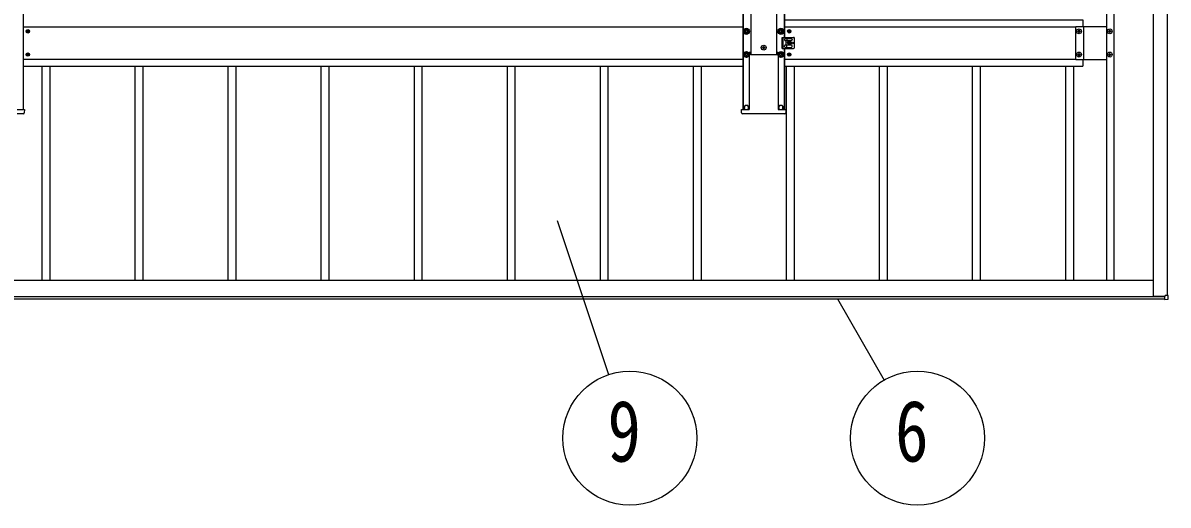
# Model space of a CAD drawing. Units: millimetres, scale not verified. Extents: x -16820 to 16820, y -11880 to 11880.
# Drawn here: x -7868 to -5405, y -3229 to -2192 of the extents above; entities that cross this region are included whole.
import ezdxf
from ezdxf.enums import TextEntityAlignment as Align

# ---------------------------------------------------------------- set-up
doc = ezdxf.new("R2010")
doc.units = ezdxf.units.MM
doc.header["$LTSCALE"] = 50
for name, color, linetype in [('0-4_YKK_13', 4, 'Continuous'), ('0-5_YKK_A1', 4, 'Continuous'), ('0-6_YKK_D', 6, 'Continuous')]:
    doc.layers.add(name, color=color, linetype=linetype)
doc.styles.add('ＭＳ ゴシック', font='')
doc.styles.get('ＭＳ ゴシック').set_extended_font_data('MS Gothic')

msp = doc.modelspace()

# ---------------------------------------------------------------- linework, layer by layer
at = {"layer": '0-4_YKK_13'}
for p, q in [((-7856.51, -2208.77), (-7856.51, -2207.95)), ((-6314.2, -2209.24), (-6314.92, -2209.24)), ((-6309.64, -2210.76), (-6308.92, -2210.76)), ((-6240.2, -2209.24), (-6240.92, -2209.24)), ((-6235.64, -2210.76), (-6234.92, -2210.76)), ((-6219.51, -2208.77), (-6219.51, -2207.95)), ((-5597.4, -2208.56), (-5597.4, -2207.6)), ((-5531.4, -2208.56), (-5531.4, -2207.6)), ((-6234.92, -2223), (-6221.88, -2223)), ((-6234.92, -2247), (-6234.92, -2223)), ((-6233.42, -2223), (-6233.42, -2247)), ((-6229.92, -2227.5), (-6229.92, -2228.5)), ((-6227.92, -2225.5), (-6215.92, -2225.5)), ((-6215.92, -2230.5), (-6227.92, -2230.5)), ((-6215.92, -2239.5), (-6227.92, -2239.5)), ((-6226.42, -2225.5), (-6226.42, -2223)), ((-6226.42, -2239.5), (-6226.42, -2230.5)), ((-6225.42, -2226.5), (-6225.42, -2229.5)), ((-6225.42, -2243.5), (-6225.42, -2240.5)), ((-6220.96, -2223), (-6210.92, -2223)), ((-6219.51, -2233.77), (-6219.51, -2232.95)), ((-6213.92, -2227.5), (-6213.92, -2228.5)), ((-6208.92, -2245), (-6208.92, -2225)), ((-7856.51, -2258.77), (-7856.51, -2257.95)), ((-6314.2, -2259.24), (-6314.92, -2259.24)), ((-6309.64, -2260.76), (-6308.92, -2260.76)), ((-6306.17, -2254.67), (-6306.17, -2377.87)), ((-6305.81, -2254.52), (-6306.16, -2254.52)), ((-6305.81, -2254.52), (-6305.31, -2254.52)), ((-6305.31, -2254.52), (-6303.27, -2254.52)), ((-6302.96, -2259.85), (-6303.27, -2254.52)), ((-6274.44, -2243.58), (-6274.44, -2242.62)), ((-6246.57, -2254.52), (-6244.53, -2254.52)), ((-6244.53, -2254.52), (-6244.03, -2254.52)), ((-6244.03, -2254.52), (-6243.68, -2254.52)), ((-6243.67, -2254.67), (-6243.67, -2377.87)), ((-6240.2, -2259.24), (-6240.92, -2259.24)), ((-6235.64, -2260.76), (-6234.92, -2260.76)), ((-6234.92, -2247), (-6221.88, -2247)), ((-6229.92, -2242.5), (-6229.92, -2241.5)), ((-6227.92, -2244.5), (-6215.92, -2244.5)), ((-6226.42, -2247), (-6226.42, -2244.5)), ((-6220.96, -2247), (-6210.92, -2247)), ((-6219.51, -2258.77), (-6219.51, -2257.95)), ((-6213.92, -2242.5), (-6213.92, -2241.5)), ((-5597.4, -2258.56), (-5597.4, -2257.6)), ((-5531.4, -2258.56), (-5531.4, -2257.6)), ((-7866.51, -2387.52), (-7880.09, -2387.52)), ((-7879.56, -2378.02), (-7864.55, -2378.02)), ((-7864.55, -2378.02), (-7864.05, -2378.02)), ((-7864.05, -2378.02), (-7864.52, -2385.64)), ((-6322.29, -2378.02), (-6307.28, -2378.02)), ((-6306.75, -2387.52), (-6320.33, -2387.52)), ((-6316.42, -2378.02), (-6316.42, -2374.02)), ((-6307.42, -2378.02), (-6307.42, -2374.02)), ((-6307.28, -2378.02), (-6306.28, -2378.02)), ((-6305.26, -2387.52), (-6306.75, -2387.52)), ((-6306.18, -2378.02), (-6306.28, -2378.02)), ((-6304.88, -2387.52), (-6305.26, -2387.52)), ((-6244.96, -2387.52), (-6304.88, -2387.52)), ((-6244.58, -2387.52), (-6244.96, -2387.52)), ((-6243.09, -2387.52), (-6244.58, -2387.52)), ((-6243.66, -2378.02), (-6243.56, -2378.02)), ((-6243.56, -2378.02), (-6242.56, -2378.02)), ((-6229.51, -2387.52), (-6243.09, -2387.52)), ((-6242.56, -2378.02), (-6227.55, -2378.02)), ((-6242.42, -2378.02), (-6242.42, -2374.02)), ((-6233.42, -2378.02), (-6233.42, -2374.02)), ((-6227.55, -2378.02), (-6227.05, -2378.02)), ((-6227.05, -2378.02), (-6227.52, -2385.64)), ((-5413.42, -2780.11), (-5413.42, -2786.01)), ((-5411.92, -2778.31), (-5411.92, -2779.51)), ((-5411.6, -2778.31), (-5411.92, -2778.31)), ((-5405.89, -2778.31), (-5411.6, -2778.31)), ((-5413.42, -2786.01), (-5413.42, -2786.51)), ((-5413.42, -2786.51), (-5405.89, -2786.05))]:
    msp.add_line(p, q, dxfattribs=at)
for points in [[(-7858.15, -2209.59), (-7858.97, -2209.59), (-7858.97, -2210.41), (-7858.15, -2210.41)], [(-7856.51, -2207.95), (-7857.33, -2207.95), (-7857.33, -2208.77)], [(-7857.33, -2211.23), (-7857.33, -2212.05), (-7856.51, -2212.05), (-7856.51, -2211.23)], [(-7855.69, -2210.41), (-7854.87, -2210.41), (-7854.87, -2209.59), (-7855.69, -2209.59)], [(-6314.92, -2209.24), (-6314.92, -2210.76), (-6314.2, -2210.76)], [(-6311.16, -2207.72), (-6311.16, -2207), (-6312.68, -2207), (-6312.68, -2207.72)], [(-6312.68, -2212.28), (-6312.68, -2213), (-6311.16, -2213), (-6311.16, -2212.28)], [(-6308.92, -2210.76), (-6308.92, -2209.24), (-6309.64, -2209.24)], [(-6240.92, -2209.24), (-6240.92, -2210.76), (-6240.2, -2210.76)], [(-6237.16, -2207.72), (-6237.16, -2207), (-6238.68, -2207), (-6238.68, -2207.72)], [(-6238.68, -2212.28), (-6238.68, -2213), (-6237.16, -2213), (-6237.16, -2212.28)], [(-6234.92, -2210.76), (-6234.92, -2209.24), (-6235.64, -2209.24)], [(-6221.15, -2209.59), (-6221.97, -2209.59), (-6221.97, -2210.41), (-6221.15, -2210.41)], [(-6219.51, -2207.95), (-6220.33, -2207.95), (-6220.33, -2208.77)], [(-6220.33, -2211.23), (-6220.33, -2212.05), (-6219.51, -2212.05), (-6219.51, -2211.23)], [(-6218.69, -2210.41), (-6217.87, -2210.41), (-6217.87, -2209.59), (-6218.69, -2209.59)], [(-5598.36, -2210.48), (-5599.32, -2210.48), (-5599.32, -2209.52), (-5598.36, -2209.52)], [(-5597.4, -2207.6), (-5596.44, -2207.6), (-5596.44, -2208.56)], [(-5596.44, -2211.44), (-5596.44, -2212.4), (-5597.4, -2212.4), (-5597.4, -2211.44)], [(-5595.48, -2209.52), (-5594.52, -2209.52), (-5594.52, -2210.48), (-5595.48, -2210.48)], [(-5532.36, -2210.48), (-5533.32, -2210.48), (-5533.32, -2209.52), (-5532.36, -2209.52)], [(-5531.4, -2207.6), (-5530.44, -2207.6), (-5530.44, -2208.56)], [(-5530.44, -2211.44), (-5530.44, -2212.4), (-5531.4, -2212.4), (-5531.4, -2211.44)], [(-5529.48, -2209.52), (-5528.52, -2209.52), (-5528.52, -2210.48), (-5529.48, -2210.48)], [(-6221.15, -2234.59), (-6221.97, -2234.59), (-6221.97, -2235.41), (-6221.15, -2235.41)], [(-6219.51, -2232.95), (-6220.33, -2232.95), (-6220.33, -2233.77)], [(-6220.33, -2236.23), (-6220.33, -2237.05), (-6219.51, -2237.05), (-6219.51, -2236.23)], [(-6218.69, -2235.41), (-6217.87, -2235.41), (-6217.87, -2234.59), (-6218.69, -2234.59)], [(-7858.15, -2259.59), (-7858.97, -2259.59), (-7858.97, -2260.41), (-7858.15, -2260.41)], [(-7856.51, -2257.95), (-7857.33, -2257.95), (-7857.33, -2258.77)], [(-7857.33, -2261.23), (-7857.33, -2262.05), (-7856.51, -2262.05), (-7856.51, -2261.23)], [(-7855.69, -2260.41), (-7854.87, -2260.41), (-7854.87, -2259.59), (-7855.69, -2259.59)], [(-6314.92, -2259.24), (-6314.92, -2260.76), (-6314.2, -2260.76)], [(-6311.16, -2257.72), (-6311.16, -2257), (-6312.68, -2257), (-6312.68, -2257.72)], [(-6312.68, -2262.28), (-6312.68, -2263), (-6311.16, -2263), (-6311.16, -2262.28)], [(-6308.92, -2260.76), (-6308.92, -2259.24), (-6309.64, -2259.24)], [(-6302.96, -2259.85), (-6246.88, -2259.85), (-6246.57, -2254.52)], [(-6276.36, -2244.54), (-6277.32, -2244.54), (-6277.32, -2245.5), (-6276.36, -2245.5)], [(-6274.44, -2242.62), (-6275.4, -2242.62), (-6275.4, -2243.58)], [(-6275.4, -2246.46), (-6275.4, -2247.42), (-6274.44, -2247.42), (-6274.44, -2246.46)], [(-6273.48, -2245.5), (-6272.52, -2245.5), (-6272.52, -2244.54), (-6273.48, -2244.54)], [(-6240.92, -2259.24), (-6240.92, -2260.76), (-6240.2, -2260.76)], [(-6237.16, -2257.72), (-6237.16, -2257), (-6238.68, -2257), (-6238.68, -2257.72)], [(-6238.68, -2262.28), (-6238.68, -2263), (-6237.16, -2263), (-6237.16, -2262.28)], [(-6234.92, -2260.76), (-6234.92, -2259.24), (-6235.64, -2259.24)], [(-6221.15, -2259.59), (-6221.97, -2259.59), (-6221.97, -2260.41), (-6221.15, -2260.41)], [(-6219.51, -2257.95), (-6220.33, -2257.95), (-6220.33, -2258.77)], [(-6220.33, -2261.23), (-6220.33, -2262.05), (-6219.51, -2262.05), (-6219.51, -2261.23)], [(-6218.69, -2260.41), (-6217.87, -2260.41), (-6217.87, -2259.59), (-6218.69, -2259.59)], [(-5598.36, -2260.48), (-5599.32, -2260.48), (-5599.32, -2259.52), (-5598.36, -2259.52)], [(-5597.4, -2257.6), (-5596.44, -2257.6), (-5596.44, -2258.56)], [(-5596.44, -2261.44), (-5596.44, -2262.4), (-5597.4, -2262.4), (-5597.4, -2261.44)], [(-5595.48, -2259.52), (-5594.52, -2259.52), (-5594.52, -2260.48), (-5595.48, -2260.48)], [(-5532.36, -2260.48), (-5533.32, -2260.48), (-5533.32, -2259.52), (-5532.36, -2259.52)], [(-5531.4, -2257.6), (-5530.44, -2257.6), (-5530.44, -2258.56)], [(-5530.44, -2261.44), (-5530.44, -2262.4), (-5531.4, -2262.4), (-5531.4, -2261.44)], [(-5529.48, -2259.52), (-5528.52, -2259.52), (-5528.52, -2260.48), (-5529.48, -2260.48)], [(-6322.33, -2385.64), (-6322.79, -2378.02), (-6322.29, -2378.02)], [(-5412.22, -2779.81), (-5413.42, -2779.81), (-5413.42, -2780.11)], [(-5405.42, -2785.55), (-5405.42, -2778.31), (-5405.89, -2778.31)]]:
    msp.add_lwpolyline(points, dxfattribs=at)
for points in [[(-6311.92, -2204.23), (-6316.92, -2207.11), (-6316.92, -2212.89), (-6311.92, -2215.77), (-6306.92, -2212.89), (-6306.92, -2207.11)], [(-6237.92, -2204.23), (-6242.92, -2207.11), (-6242.92, -2212.89), (-6237.92, -2215.77), (-6232.92, -2212.89), (-6232.92, -2207.11)], [(-6311.92, -2254.23), (-6316.92, -2257.11), (-6316.92, -2262.89), (-6311.92, -2265.77), (-6306.92, -2262.89), (-6306.92, -2257.11)], [(-6237.92, -2254.23), (-6242.92, -2257.11), (-6242.92, -2262.89), (-6237.92, -2265.77), (-6232.92, -2262.89), (-6232.92, -2257.11)]]:
    msp.add_lwpolyline(points, close=True, dxfattribs=at)
for centre, radius in [((-7856.92, -2210), 3.75), ((-6311.92, -2210), 6.25), ((-6311.92, -2210), 5), ((-6237.92, -2210), 6.25), ((-6237.92, -2210), 5), ((-6219.92, -2210), 3.75), ((-5596.92, -2210), 5.3), ((-5530.92, -2210), 5.3), ((-6274.92, -2245.02), 5.3), ((-6219.92, -2235), 3.75), ((-6212.92, -2235), 1.65), ((-7856.92, -2260), 3.75), ((-6311.92, -2260), 6.25), ((-6311.92, -2260), 5), ((-6237.92, -2260), 6.25), ((-6237.92, -2260), 5), ((-6219.92, -2260), 3.75), ((-5596.92, -2260), 5.3), ((-5530.92, -2260), 5.3)]:
    msp.add_circle(centre, radius, dxfattribs=at)
for centre, radius, start, end in [((-7858.15, -2208.77), 0.82, 270, 0), ((-7858.15, -2211.23), 0.82, 0, 90), ((-7855.69, -2208.77), 0.82, 180, 270), ((-7855.69, -2211.23), 0.82, 90, 180), ((-6311.92, -2210), 5.58, 153.74848, 206.25152), ((-6311.92, -2210), 5.58, 93.74848, 146.25152), ((-6311.92, -2210), 5.58, 213.74848, 266.25152), ((-6314.2, -2207.72), 1.52, 270, 0), ((-6314.2, -2212.28), 1.52, 0, 90), ((-6311.92, -2210), 5.58, 33.74848, 86.25152), ((-6311.92, -2210), 5.58, 273.74848, 326.25152), ((-6309.64, -2207.72), 1.52, 180, 270), ((-6309.64, -2212.28), 1.52, 90, 180), ((-6311.92, -2210), 5.58, 333.74848, 26.25152), ((-6237.92, -2210), 5.58, 153.74848, 206.25152), ((-6237.92, -2210), 5.58, 93.74848, 146.25152), ((-6237.92, -2210), 5.58, 213.74848, 266.25152), ((-6240.2, -2207.72), 1.52, 270, 0), ((-6240.2, -2212.28), 1.52, 0, 90), ((-6237.92, -2210), 5.58, 33.74848, 86.25152), ((-6237.92, -2210), 5.58, 273.74848, 326.25152), ((-6235.64, -2207.72), 1.52, 180, 270), ((-6235.64, -2212.28), 1.52, 90, 180), ((-6237.92, -2210), 5.58, 333.74848, 26.25152), ((-6221.15, -2208.77), 0.82, 270, 0), ((-6221.15, -2211.23), 0.82, 0, 90), ((-6218.69, -2208.77), 0.82, 180, 270), ((-6218.69, -2211.23), 0.82, 90, 180), ((-5598.36, -2208.56), 0.96, 270, 0), ((-5598.36, -2211.44), 0.96, 0, 90), ((-5595.48, -2208.56), 0.96, 180, 270), ((-5595.48, -2211.44), 0.96, 90, 180), ((-5532.36, -2208.56), 0.96, 270, 0), ((-5532.36, -2211.44), 0.96, 0, 90), ((-5529.48, -2208.56), 0.96, 180, 270), ((-5529.48, -2211.44), 0.96, 90, 180), ((-6227.92, -2227.5), 2, 90, 180), ((-6227.92, -2228.5), 2, 180, 270), ((-6227.92, -2241.5), 2, 90, 180), ((-6226.42, -2226.5), 1, 0, 90), ((-6226.42, -2229.5), 1, 270, 0), ((-6226.42, -2240.5), 1, 0, 90), ((-6221.42, -2222.8), 0.5, 203.57818, 336.42182), ((-6221.15, -2233.77), 0.82, 270, 0), ((-6221.15, -2236.23), 0.82, 0, 90), ((-6218.69, -2233.77), 0.82, 180, 270), ((-6218.69, -2236.23), 0.82, 90, 180), ((-6215.92, -2227.5), 2, 0, 90), ((-6215.92, -2228.5), 2, 270, 0), ((-6215.92, -2241.5), 2, 0, 90), ((-6210.92, -2225), 2, 0, 90), ((-7858.15, -2258.77), 0.82, 270, 0), ((-7858.15, -2261.23), 0.82, 0, 90), ((-7855.69, -2258.77), 0.82, 180, 270), ((-7855.69, -2261.23), 0.82, 90, 180), ((-6311.92, -2260), 5.58, 153.74848, 206.25152), ((-6311.92, -2260), 5.58, 93.74848, 146.25152), ((-6311.92, -2260), 5.58, 213.74848, 266.25152), ((-6314.2, -2257.72), 1.52, 270, 0), ((-6314.2, -2262.28), 1.52, 0, 90), ((-6311.92, -2260), 5.58, 33.74848, 86.25152), ((-6311.92, -2260), 5.58, 273.74848, 326.25152), ((-6309.64, -2257.72), 1.52, 180, 270), ((-6309.64, -2262.28), 1.52, 90, 180), ((-6311.92, -2260), 5.58, 333.74848, 26.25152), ((-6276.36, -2243.58), 0.96, 270, 0), ((-6276.36, -2246.46), 0.96, 0, 90), ((-6273.48, -2243.58), 0.96, 180, 270), ((-6273.48, -2246.46), 0.96, 90, 180), ((-6237.92, -2260), 5.58, 153.74848, 206.25152), ((-6237.92, -2260), 5.58, 93.74848, 146.25152), ((-6237.92, -2260), 5.58, 213.74848, 266.25152), ((-6240.2, -2257.72), 1.52, 270, 0), ((-6240.2, -2262.28), 1.52, 0, 90), ((-6237.92, -2260), 5.58, 33.74848, 86.25152), ((-6237.92, -2260), 5.58, 273.74848, 326.25152), ((-6235.64, -2257.72), 1.52, 180, 270), ((-6235.64, -2262.28), 1.52, 90, 180), ((-6237.92, -2260), 5.58, 333.74848, 26.25152), ((-6227.92, -2242.5), 2, 180, 270), ((-6226.42, -2243.5), 1, 270, 0), ((-6221.42, -2247.2), 0.5, 23.57818, 156.42182), ((-6221.15, -2258.77), 0.82, 270, 0), ((-6221.15, -2261.23), 0.82, 0, 90), ((-6218.69, -2258.77), 0.82, 180, 270), ((-6218.69, -2261.23), 0.82, 90, 180), ((-6215.92, -2242.5), 2, 270, 0), ((-6210.92, -2245), 2, 270, 0), ((-5598.36, -2258.56), 0.96, 270, 0), ((-5598.36, -2261.44), 0.96, 0, 90), ((-5595.48, -2258.56), 0.96, 180, 270), ((-5595.48, -2261.44), 0.96, 90, 180), ((-5532.36, -2258.56), 0.96, 270, 0), ((-5532.36, -2261.44), 0.96, 0, 90), ((-5529.48, -2258.56), 0.96, 180, 270), ((-5529.48, -2261.44), 0.96, 90, 180), ((-7866.51, -2385.52), 2, 270, 356.5), ((-6320.33, -2385.52), 2, 183.5, 270), ((-6311.92, -2374.02), 4.5, 90, 180), ((-6311.92, -2374.02), 4.5, 0, 90), ((-6237.92, -2374.02), 4.5, 90, 180), ((-6237.92, -2374.02), 4.5, 0, 90), ((-6229.51, -2385.52), 2, 270, 356.5), ((-5412.22, -2779.51), 0.3, 270, 0), ((-5405.92, -2785.55), 0.5, 273.5, 0)]:
    msp.add_arc(centre, radius, start, end, dxfattribs=at)
for centre, major_axis, start_param, end_param in [((-6306.13, -2255.02), (0.031, -0.5), 3.1377656, 3.9231638), ((-6243.71, -2255.02), (-0.031, -0.5), 2.3600215, 3.1454197), ((-6306.21, -2377.52), (0.031, -0.5), 6.2793582, 7.0647564), ((-6243.63, -2377.52), (-0.031, -0.5), 5.5016142, 6.2870124)]:
    msp.add_ellipse(centre, major_axis=major_axis, ratio=0.061627, start_param=start_param, end_param=end_param, dxfattribs=at)
at = {"layer": '0-5_YKK_A1'}
for p, q in [((-5436.92, -2779.5), (-5436.92, 2417.76)), ((-5406.92, -2778.31), (-5406.92, 2416.56)), ((-7866.92, 2412), (-7866.92, -2378.02)), ((-6319.92, 2412), (-6319.92, -2378.02)), ((-6318.72, 2412), (-6318.72, -2378.02)), ((-5537.92, 2383.25), (-5537.92, -2745)), ((-5521.92, 2383.25), (-5521.92, -2745)), ((-6231.12, -192.88), (-6231.12, -2223)), ((-6229.92, -192.88), (-6229.92, -2223)), ((-6302.42, -852.89), (-6302.42, -2259.85)), ((-6247.42, -852.89), (-6247.42, -2259.85)), ((-7866.92, -2200), (-6319.92, -2200)), ((-6229.92, -2200), (-5603.92, -2200)), ((-5603.92, -2270.5), (-5603.92, -2199.5)), ((-5603.92, -2199.5), (-5537.92, -2199.5)), ((-5586.42, -2270.5), (-5586.42, -2199.5)), ((-6231.12, -2247), (-6231.12, -2378.02)), ((-6229.92, -2247), (-6229.92, -2378.02)), ((-7866.92, -2270), (-6319.92, -2270)), ((-7866.92, -2285), (-6319.92, -2285)), ((-7825.92, -2745), (-7825.92, -2285)), ((-7808.92, -2745), (-7808.92, -2285)), ((-7625.92, -2745), (-7625.92, -2285)), ((-7608.92, -2745), (-7608.92, -2285)), ((-7425.92, -2745), (-7425.92, -2285)), ((-7408.92, -2745), (-7408.92, -2285)), ((-7225.92, -2745), (-7225.92, -2285)), ((-7208.92, -2745), (-7208.92, -2285)), ((-7025.92, -2745), (-7025.92, -2285)), ((-7008.92, -2745), (-7008.92, -2285)), ((-6825.92, -2745), (-6825.92, -2285)), ((-6808.92, -2745), (-6808.92, -2285)), ((-6625.92, -2745), (-6625.92, -2285)), ((-6608.92, -2745), (-6608.92, -2285)), ((-6425.92, -2745), (-6425.92, -2285)), ((-6408.92, -2745), (-6408.92, -2285)), ((-6229.92, -2270), (-5603.92, -2270)), ((-6229.92, -2285), (-5588.92, -2285)), ((-6225.92, -2745), (-6225.92, -2285)), ((-6208.92, -2745), (-6208.92, -2285)), ((-6025.92, -2745), (-6025.92, -2285)), ((-6008.92, -2745), (-6008.92, -2285)), ((-5825.92, -2745), (-5825.92, -2285)), ((-5808.92, -2745), (-5808.92, -2285)), ((-5625.92, -2285), (-5625.92, -2745)), ((-5608.92, -2285), (-5608.92, -2745)), ((-5603.92, -2270.5), (-5537.92, -2270.5)), ((-5588.92, -2270.5), (-5588.92, -2285)), ((-10386.92, -2745), (-5436.92, -2745)), ((-10405.92, -2780), (-5413.42, -2780)), ((-5436.92, -2779.5), (-5411.92, -2779.5)), ((-5412.42, -2779.5), (-5412.42, -2779.81)), ((-10405.92, -2785), (-5413.42, -2785))]:
    msp.add_line(p, q, dxfattribs=at)
msp.add_lwpolyline([(-6229.92, -2185), (-5588.92, -2185), (-5588.92, -2199.5)], dxfattribs=at)
for centre in [(-6311.92, -2373.52), (-6237.92, -2373.52)]:
    msp.add_circle(centre, 5, dxfattribs=at)
at = {"layer": '0-6_YKK_D'}
for p, q in [((-6719.24, -2617.11), (-6608.4, -2948.44)), ((-6116.14, -2785), (-6015.92, -2960.03))]:
    msp.add_line(p, q, dxfattribs=at)
for centre in [(-6562.71, -3085), (-5944.37, -3085)]:
    msp.add_circle(centre, 144, dxfattribs=at)

# ---------------------------------------------------------------- texts
at = {"layer": '0-6_YKK_D', "style": 'ＭＳ ゴシック', "width": 0.8}
for s, p in [('9', (-6610.71, -3175)), ('6', (-5992.37, -3175))]:
    msp.add_text(s, height=132, dxfattribs=at).set_placement(p, align=Align.BOTTOM_LEFT)

doc.saveas('drawing.dxf')
